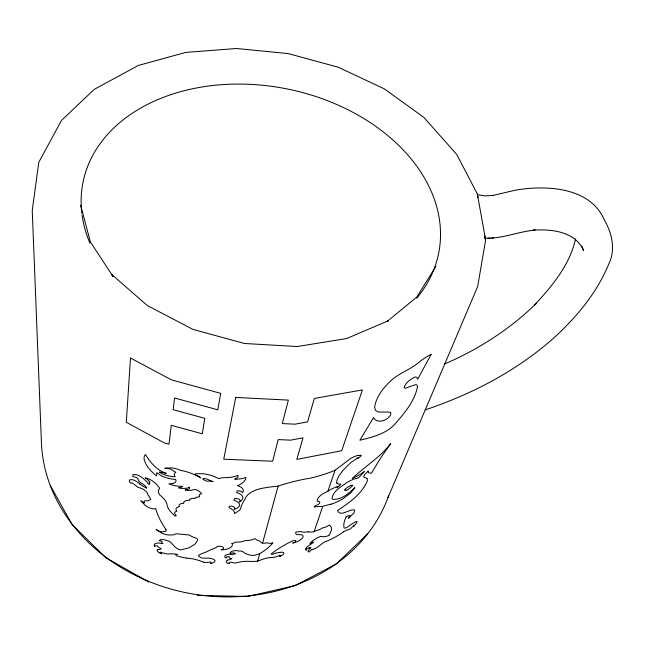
<?xml version="1.0" encoding="UTF-8"?>
<svg xmlns="http://www.w3.org/2000/svg" width="645" height="645" viewBox="0 0 645 645"><rect width="100%" height="100%" fill="white"/><g stroke="black" fill="none" stroke-linecap="round" stroke-linejoin="round"><path stroke-width="0.97" d="M575.542 238.932C569.962 264.668 552.104 286.146 534.536 305.037L536.455 303.231C510.09 329.168 478.421 349.397 444.534 364.022M484.935 235.965L485.645 240.005L477.671 286.493L387.992 497.545M227.556 560.094A4.926 2.201 -1.4 0 0 229.297 563.649A1.935 0.863 -1.4 0 1 229.612 562.44A1.935 0.863 -1.4 0 1 232.321 562.521A4.741 2.129 -1.5 0 0 237.941 562.529A14.061 6.24 -1.7 0 1 248.148 561.352A28.646 13.077 -1.8 0 0 256.525 561.247L257.653 561.142L259.677 553.692L260.782 553.031A43.787 18.092 -18 0 0 272.9 542.808A5.652 2.314 -18.8 0 1 267.457 542.768A9.441 3.886 -18.7 0 1 262.563 543.114A9.28 4.297 -2.2 0 1 259.685 540.986A8.853 4.112 -2 0 1 255.493 538.978A1.056 0.484 -1.8 0 0 253.896 538.986A9.715 4.523 -1.6 0 1 245.35 540.566A12.174 5.652 -1.4 0 1 235.594 542.114A4.805 2.217 -1.3 0 1 231.934 543.396M262.563 543.114L278.1 486.104L279.438 485.661A93.606 38.998 -19.1 0 1 310.479 478.122A72.958 34.056 -20.1 0 0 331.715 471.632L335.158 470.213L350.711 458.426A16.181 5.579 -35.7 0 1 357.733 455.483M308.302 531.77A10.707 4.386 -19.7 0 0 313.389 531.827L314.091 531.706L322.718 506.39L323.613 506.107A66.233 21.043 -34.4 0 1 327.733 504.954L331.119 504.172M322.718 506.39L322.524 506.39A59.405 24.204 -19.2 0 0 314.115 506.978A4.878 2.064 -19.8 0 1 317.727 504.777A4.394 1.87 -19.8 0 0 319.767 502.423A4.394 1.87 -19.8 0 0 317.388 501.423A13.916 5.934 -20.1 0 1 323.306 493.522L327.862 491.305L335.021 470.302M431.094 354.419L417.783 379.147L416.847 377.389L415.13 376.978C410.672 379.018 405.471 382.63 404.125 387.564L405.253 388.33L415.517 384.638L416.928 385.025L417.549 386.476C414.896 400.448 405.391 412.147 396.183 422.564C387.452 433.545 372.891 437.076 359.878 440.237L373.56 417.557L375.301 419.943C380.663 423.072 388.048 419.831 390.725 414.55L390.741 412.55L388.621 412.058L378.293 412.034L375.438 410.325L374.616 407.06C376.196 397.368 382.275 389.08 389.185 382.388C397.57 373.56 409.72 370.198 418.758 362.425A62.283 14.093 -50.4 0 1 431.094 354.419M435.956 266.24L416.783 297.111L387.266 321.315M336.537 563.722L367.755 533.705M157.678 549.476L157.356 549.742A4.563 2.064 17.4 0 0 157.162 550.814L158.726 552.507L161.726 553.853L160.145 552.854A1.613 0.726 17.3 0 1 160.21 552.386L160.887 552.168A10.191 4.636 17.3 0 0 167.515 553.934L170.457 553.91A11.852 5.345 17 0 1 177.399 554.458M327.862 491.305C327.757 490.708 341.108 484.242 336.956 487.507A3.999 1.355 -35.4 0 0 338.278 486.725L340.326 484.822A3.201 1.08 -35.4 0 0 340.673 484.048A19.334 6.571 -35.7 0 1 336.755 482.984M387.145 321.597L388.58 320.613L346.639 338.544L297.256 346.542L244.487 343.487L192.984 329.41L147.366 305.593L111.512 274.31L112.972 276.431M336.093 564.012L295.313 585.571L247.583 596.496L197.402 595.335M314.091 531.706L314.139 531.682A12.416 3.983 -34.9 0 0 316.332 530.496L317.622 530.295A8.498 2.709 -34.9 0 0 322.822 527.771L324.129 527.546A8.458 2.693 -35 0 0 329.329 524.982L331.345 527.271A34.33 10.771 -34.6 0 1 328.821 535.624M259.677 553.692L255.122 555.176A6.023 2.733 -1.8 0 1 248.43 554.531A12.045 5.491 -1.9 0 1 243.52 552.257A3.378 1.532 -1.5 0 0 239.271 551.144A5.523 2.507 -1.4 0 0 232.7 551.064A5.523 2.507 -1.4 0 0 230.297 553.878M221.219 549.83L222.372 549.427M257.653 561.142L257.71 561.118A28.711 11.666 -18.3 0 0 262.192 559.409A20.059 7.885 -18.6 0 1 271.053 557.465A6.732 2.685 -18.8 0 0 279.422 555.313A1.395 0.556 -18.9 0 1 280.527 555.547A1.395 0.556 -18.9 0 1 279.535 556.417A4.676 1.862 -18.9 0 0 282.55 555.006A4.612 1.838 -18.9 0 0 282.776 552.297A4.676 1.862 -18.9 0 0 279.857 552.426M425.2 409.817L427.095 409.236C475.671 392.684 522.071 367.916 559.626 332.594L561.481 330.7C581.137 311.583 598.35 289.452 608.816 263.942C615.83 249.542 612.016 233.321 604.397 220.01C590.191 186.84 545.872 184.889 515.347 190.186L492.425 195.58L493.707 195.362L485.629 195.911L478.292 194.879M357.733 455.483L361.24 455.289A2.757 0.959 -36 0 1 360.845 456.055L358.814 457.821A3.467 1.201 -36 0 1 357.604 458.45L358.088 457.781L357.507 457.765A12.352 4.313 -35.9 0 1 351.307 462.134L343.172 470.141L339.052 475.712A30.42 10.296 -35.9 0 0 336.771 482.976M278.1 486.104L275.431 486.37A93.388 43.747 -2.6 0 0 263.466 488.047A25.703 12.578 -2.1 0 0 245.285 498.754A98.637 47.327 -3.8 0 0 240.367 509.236A21.648 10.505 -0.9 0 1 234.562 513.259M484.298 238.166C501.721 239.142 517.959 231.563 535.084 230.088L533.165 230.209C551.29 228.822 575.251 231.523 583.532 250.373L581.766 246.035M488.007 238.15L490.071 238.053M491.788 237.957L493.602 237.868M181.455 486.338L182.487 486.298A7.853 3.91 17.8 0 1 178.584 487.765A12.747 6.377 17.8 0 0 181.874 488.41L186.703 488.297L189.356 487.193A5.886 2.927 17.6 0 1 189.041 489.055L185.139 489.982A14.529 7.272 17.6 0 0 190.614 490.402L194.838 489.458A6.724 3.338 17.3 0 1 198.023 490.474L201.176 492.982L201.466 493.836L199.837 494.376A4.838 2.395 17 0 0 199.49 496.376L199.716 496.715L195.733 497.432A5.628 2.773 17.1 0 0 195.129 498.553L192.226 498.254L189.953 499.149A4.676 2.298 17.2 0 0 189.767 500.206L186.437 500.439L184.301 501.528A8.175 3.991 17.2 0 0 183.728 503.269L181.495 503.431L179.576 504.406A6.603 3.209 17.3 0 0 179.423 506.47L176.577 507.809A8.933 4.313 17.3 0 0 176.383 510.655L176.706 511.195L174.916 512.082A5.829 2.798 17.4 0 0 174.706 513.597L176.109 515.355A1.492 0.71 17.5 0 1 175.883 515.911L175.416 516.016A1.79 0.855 17.5 0 1 174.795 515.992L169.917 510.969A32.298 15.698 17 0 1 166.95 504.068A26.606 12.763 18.3 0 0 159.936 495.134A14.706 7.208 17.7 0 1 158.662 492.869L158.493 492.264A12.263 5.539 34.9 0 1 158.726 489.74L159.307 488.966A3.596 1.766 18.2 0 0 159.339 487.693L156.001 483.653L152.607 481.009A12.602 5.668 35.4 0 0 148.793 478.937L145.302 477.848A9.586 4.305 35.6 0 1 146.713 478.808L149.938 481.968L149.317 482.234A2.411 1.088 35.4 0 0 149.253 482.871C151.317 485.129 147.786 484.734 147.616 482.662C143.819 478.816 138.457 473.357 132.781 474.712L132.991 476.744L135.547 477.115A4.628 2.072 35.7 0 1 136.99 477.953L137.853 478.638C138.594 483.403 145.101 483.75 146.576 488.128A18.084 8.175 35.6 0 1 139.731 483.935M177.399 554.45C174.489 553.7 176.319 556.554 178.189 556.135A18.383 8.433 17 0 0 186.736 558.07M311.986 549.5L312.478 549.605A2.241 0.693 -34.7 0 0 313.905 548.968L314.526 548.742A7.619 2.354 -34.8 0 0 317.961 546.928L322.629 543.211A7.127 2.177 -34.9 0 1 326.878 541.018L327.741 540.792A29.356 9.183 -35.2 0 0 343.511 531.819M105.965 557.772L148.761 582.04M161.831 541.574L161.637 541.445A2.298 1.048 17.5 0 0 159.162 540.768L160.371 539.672L163.403 539.607A6.45 2.959 17.4 0 1 166.918 540.615A4.692 2.153 17.3 0 1 169.546 541.429C173.174 544.211 175.424 548.887 180.463 549.983L188.767 547.928L194.637 544.404A43.618 20.35 17.7 0 0 197.668 539.599A2.467 1.153 16.8 0 0 197.418 539.115L196.62 538.462A2.959 1.379 16.8 0 0 195.467 537.946A13.876 6.555 16.8 0 1 189.178 534.987L176.012 533.746L173.819 534.842L168.514 535.011A12.279 5.74 17.5 0 1 162.355 533.399L156.122 529.424L158.154 530.746A6.273 2.927 17.6 0 0 162.113 531.932L165.983 531.262L165.934 529.4M139.731 483.935C136.998 481.734 133.313 478.679 129.605 479.848L129.339 481.178L130.532 483.178L131.983 482.92A2.975 1.322 35.7 0 1 133.168 483.557L137.861 487.233L142.013 488.62A9.578 4.241 35.4 0 1 144.843 490.418L147.141 492.49A16.077 7.192 35.1 0 0 148.076 494.973L150.737 498.916L150.35 499.673L148.245 500.754L144.206 500.899A3.934 1.725 35.2 0 0 144.093 502.052L144.504 502.85L143.609 502.576A4.515 1.983 35.3 0 1 141.65 501.496L140.795 500.794L145.214 505.374A11.344 4.999 35.2 0 0 150.083 508.123L154.187 509.042L155.655 508.413L156.783 512.162A158.428 78.271 14.3 0 0 165.942 529.4M72.184 524.562L105.651 557.578M366.892 478.284L363.764 477.034A8.046 2.669 -36 0 1 364.885 474.406L368.279 471.035A12.626 4.201 -36.2 0 0 368.884 472.874L371.399 473.253L381.114 457.289L390.66 443.631C380.09 457.531 364.917 466.327 352.476 478.308A24.631 8.401 -35.9 0 0 364.361 471.551A41.941 14.383 -35.5 0 1 358.435 477.929L354.282 478.977A19.939 6.595 -35.5 0 0 346.655 482.694C341.052 486.749 333.054 491.038 332.006 498.456L332.772 499.286C341.374 500.012 349.001 493.344 354.79 487.652L350.727 492.965L343.446 498.448A27.388 9.143 -35.5 0 1 331.119 504.172M112.907 276.302L90.381 241.923L80.657 205.312M50.262 485.467L71.869 524.151M485.645 240.005L477.348 194L456.773 154.518L423.91 117.43L384.226 88.8L338.23 67.233L288.226 53.583L236.562 48.504L185.696 52.414L138.24 65.492L94.194 89.405L61.533 120.373L38.789 162.282L32.25 210.528L41.482 443.945A177.891 150.712 9 0 0 196.959 594.634A177.891 150.712 9 0 0 388.677 495.634M477.348 194L477.993 197.652M81.455 209.536A181.334 131.54 11.2 0 1 301.771 92.356A181.334 131.54 11.2 0 1 416.726 298.175M89.873 243.084A181.334 131.54 11.2 0 1 82.092 215.212M81.842 213.31A181.334 131.54 11.2 0 1 81.544 210.48M186.768 558.127A24.284 10.796 16.6 0 1 203.78 562.263M203.844 562.206A7.095 3.185 -0.8 0 0 209.915 562.045A1.774 0.79 -0.9 0 1 211.229 562.69A1.774 0.79 -0.9 0 1 210.359 563.496A5.958 2.669 -0.9 0 0 214.922 560.368A8.708 3.894 -0.9 0 0 205.223 558.167L202.909 558.127A3.701 1.693 16.5 0 1 200.861 557.651L198.612 556.006A2.951 1.346 16.5 0 1 198.813 555.127L199.152 554.934A61.896 27.912 15.3 0 1 205.062 552.451L206.384 551.894A62.807 27.783 -1.9 0 1 215.204 548.032L217.607 546.468A4.201 1.919 -1.1 0 1 222.759 547.016A4.112 1.879 -1.1 0 1 222.372 549.427M157.67 549.459A5.99 2.725 17.5 0 0 161.258 548.685A6.313 2.878 17.4 0 1 158.718 547.347L158.106 546.839A5.539 2.524 17.4 0 1 157.291 545.815L154.937 545.799A2.04 0.927 17.5 0 0 154.776 546.476L154.445 545.976A7.022 3.201 17.4 0 1 154.469 544.114L157.662 542.897L162.975 543.622A3.539 1.629 17.4 0 1 161.798 541.566M227.572 560.094A7.184 3.241 -1.2 0 0 231.942 558.514A2.757 1.242 -1.4 0 1 229.418 556.925A1.951 0.879 -1.3 0 0 226.879 556.877A1.951 0.879 -1.3 0 0 226.274 557.998A4.668 2.104 -1.3 0 1 225.758 555.119A4.749 2.145 -1.3 0 1 232.184 554.603A2.782 1.258 -1.4 0 1 235.312 554.015A2.516 1.137 -1.4 0 0 233.055 552.942A2.516 1.137 -1.4 0 0 230.338 553.87M279.841 552.467A10.207 4.055 -18.8 0 0 273.593 553.837A1.371 0.548 -18.7 0 1 271.722 554.378A1.371 0.548 -18.7 0 1 271.666 553.579A58.316 22.72 -19.5 0 1 293.451 540.486A2.757 1.113 -19.2 0 1 295.668 541.187A2.757 1.113 -19.2 0 1 292.653 543.025A8.957 3.636 -19.2 0 0 299.038 540.768L300.755 539.663A8.78 3.564 -19.2 0 0 301.916 534.794L296.66 534.576A8.095 3.314 -19.4 0 1 296.192 531.794A6.023 2.475 -19.3 0 0 300.586 531.44M308.302 531.77A11.973 4.926 -19.6 0 1 300.578 531.44M234.57 513.259A13.787 6.619 -0.9 0 0 230.217 508.365A3.636 1.758 -1.2 0 1 229.693 506.099A4.805 2.322 -1.1 0 1 234.417 509.332A10.554 5.128 -1.1 0 0 239.577 504.745A10.554 5.128 -1.1 0 0 234.014 500.415L234.393 498.666A4.418 2.161 -1.3 0 1 239.271 499.424A4.418 2.161 -1.3 0 1 239.255 501.939A11.933 5.853 -1.1 0 0 236.739 492.659L237.134 490.869A4.499 2.225 -1.3 0 1 242.447 492.772A11.263 5.579 -1.1 0 0 237.529 485.758A22.881 11.546 -0.8 0 0 245.947 477.356A14.658 7.45 -1.2 0 1 234.691 479.138A7.087 3.58 -1 0 0 237.981 475.413A19.713 10.07 -0.9 0 1 224.952 477.631A8.659 4.338 -0.9 0 0 220.453 478.179L219.937 478.3A8.966 4.555 16.7 0 0 218.51 478.542L214.978 476.865A23.357 11.747 17 0 0 203.328 473.72L195.451 473.72A1.806 0.919 17.4 0 0 195.314 474.583L195.838 475.075A7.385 3.733 17.4 0 1 200.643 477.897L197.636 476.195A31.121 15.48 17.6 0 0 180.326 470.294A15.214 7.643 17.9 0 0 171.989 467.875L164.757 468.246L166.716 468.278A8.595 4.322 18.1 0 1 170.965 469.31L175.23 471.898L175.771 472.495L174.98 472.978A7.506 3.781 17.8 0 0 174.585 475.929L175.19 476.792L173.916 476.728A19.648 9.965 18.2 0 1 161.879 473.672L159.371 472.035L161.508 472.43A9.554 4.765 18.1 0 1 166.208 473.398C157.154 470.358 150.148 462.586 145.504 454.483L144.69 455.523A19.947 9.272 35.5 0 0 144.246 459.796C146.109 466.512 151.454 471.511 156.509 475.978L156.872 472.632L161.363 475.881A24.478 12.416 18.2 0 0 175.754 479.493A9.457 4.717 18.1 0 1 175.44 482.162L173.384 483.46L168.829 483.879A18.818 9.449 17.9 0 0 181.455 486.346M231.982 543.388A10.667 4.894 -1.1 0 1 221.219 549.814M311.986 549.508A3.636 1.121 -34.7 0 0 309.35 551.926L308.157 551.741A4.821 1.484 -34.7 0 1 308.673 550.032A3.531 1.088 -34.7 0 1 310.85 547.694A2.386 0.742 -34.7 0 1 310.052 547.952L309.584 547.903A1.967 0.613 -34.7 0 1 309.536 547.557L308.125 548.145A2.556 1.016 -19.4 0 0 306.133 550.201A7.506 2.975 -19.5 0 1 309.197 545.364L313.704 542.235L312.446 542.227A2.628 0.822 -34.7 0 0 311.148 542.945C307.931 545.888 312.414 540.308 313.817 540.034A9.385 2.919 -34.8 0 1 321.081 536.309A23.139 7.264 -35.2 0 0 328.837 535.6M366.892 478.292A20.576 6.773 -35.6 0 1 367.102 481.525C361.353 494.449 348.961 502.915 337.553 510.518C340.318 517.725 349.671 508.244 354.645 510.058L354.194 512.743L348.453 518.233L349.646 517.072A3.556 1.113 -35.4 0 0 350.227 515.758L348.502 515.686A4.459 1.395 -35.3 0 0 346.131 516.935M343.511 531.819A7.893 2.403 -35.2 0 1 347.961 529.835L348.34 529.747A6.91 2.12 -35.4 0 0 350.098 529.069L350.558 528.731A9.465 1.806 -49.3 0 0 351.936 527.368L354.186 525.312L353.42 526.659C362.627 516.274 351.831 524.087 347.84 526.852A4.652 1.435 -35.3 0 1 345.712 527.941L344.245 528.15L343.978 527.417A65.097 20.011 -36.2 0 1 346.131 516.943M130.492 358.048L126.291 422.281L164.378 442.962L168.982 444.22L171.264 425.329L202.288 433.803L204.771 418.331L173.15 409.688L174.569 398.005L217.817 409.825L220.695 393.345L171.618 379.929L130.492 358.048M235.715 397.449L223.767 459.2L272.65 461.24L278.205 439.592L290.621 440.148L303.013 437.826L296.813 459.409L341.697 450.718L362.425 389.919L314.317 398.457L307.592 421.862L294.975 424.176L282.317 423.58L288.347 400.102L235.715 397.449M345.204 489.224L344.962 489.547A3.128 1.04 -35.5 0 0 344.632 490.337L346.043 490.442A4.313 1.427 -35.6 0 0 348.542 489.2L350.251 487.805A14.593 4.781 -35.7 0 1 352.944 485.322L351.267 485.346A4.789 1.588 -35.6 0 0 348.526 486.765A3.926 1.298 -35.5 0 0 347.131 487.556L345.204 489.224M203.272 478.719L202.804 478.864L204.683 480.388A4.233 2.153 17.1 0 0 207.545 481.17A7.684 3.878 16.9 0 1 208.778 481.041L209.23 481.041A8.248 4.16 16.9 0 1 213.1 481.63A11.9 6.087 17 0 1 208.375 479.687L207.771 479.38A4.644 2.354 17.1 0 0 205.07 478.646L203.272 478.719"/></g></svg>
